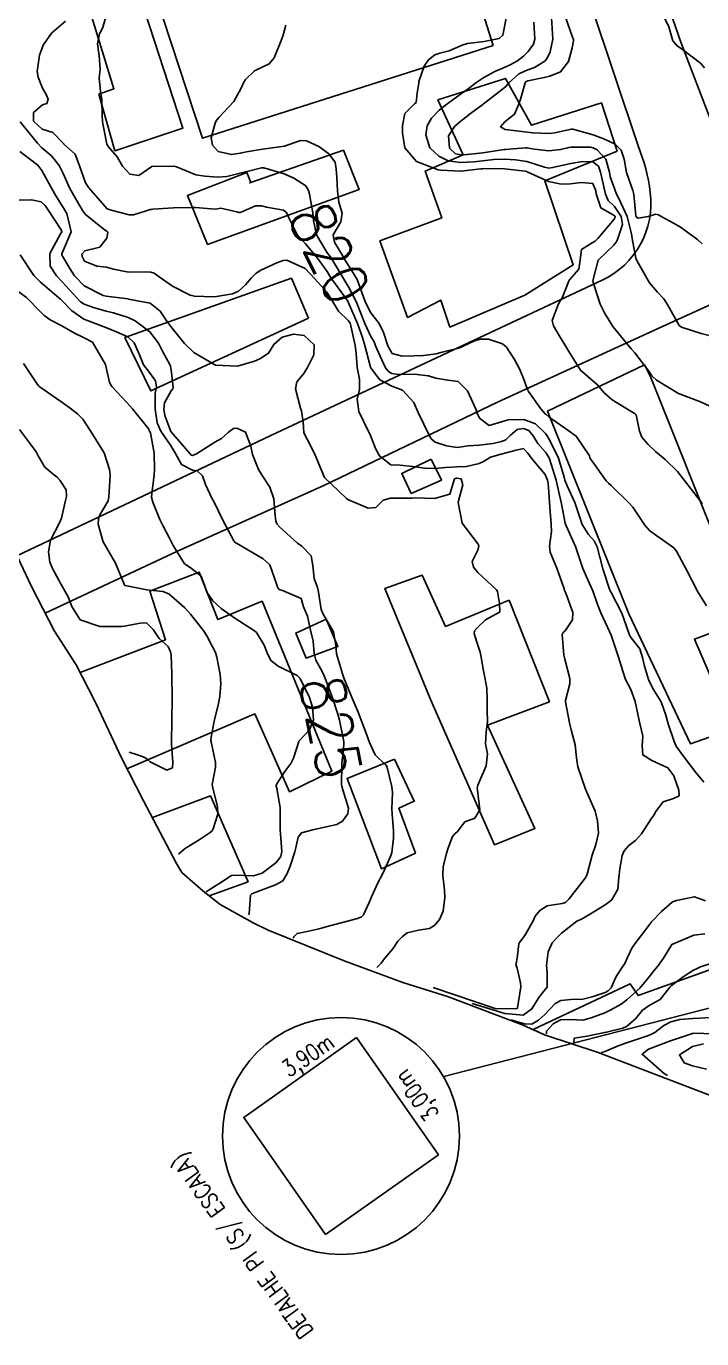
# Model space of a CAD drawing. Header units: metres. Extents: x 307586 to 320046, y 7427249 to 7434250.
# Drawn here: x 318835.5 to 318896.8, y 7428755.3 to 7428874.4 of the extents above; entities that cross this region are included whole.
import ezdxf
from ezdxf.enums import TextEntityAlignment as Align

# ---------------------------------------------------------------- set-up
doc = ezdxf.new("R2010")
doc.units = ezdxf.units.M
doc.header["$MEASUREMENT"] = 0
doc.linetypes.add('CONTINUO', pattern=[0])
for name, color, linetype in [('Area', 45, 'Continuous'), ('Cotas', 45, 'Continuous'), ('Curvas de Nivel 1m', 11, 'Continuous'), ('Curvas de Nivel 5m', 15, 'Continuous'), ('DETALHES', 45, 'Continuous'), ('Edificações', 30, 'Continuous'), ('TEXTO', 45, 'Continuous'), ('Vias Primárias', 230, 'Continuous')]:
    doc.layers.add(name, color=color, linetype=linetype)
doc.styles.add('ROMANS', font='romans', dxfattribs={"height": 0.2})
doc.styles.add('Style-STANDARD', font='STANDARD.shx')

msp = doc.modelspace()

# ---------------------------------------------------------------- linework, layer by layer
at = {"layer": 'Area'}
msp.add_polyline3d([(318897.31, 7428777.43, 820.29), (318887.35, 7428781.23, 821.72), (318882.5, 7428782.85, 824.05), (318880.55, 7428783.73, 824.89), (318873.78, 7428786.3, 824.51), (318869.62, 7428787.59, 825.62), (318864.31, 7428789.56, 825.83), (318857.41, 7428792.35, 824.37), (318856.05, 7428793, 824.44), (318853.07, 7428794.67, 828.32), (318851.5, 7428795.91, 829.56), (318849.6, 7428797.59, 829.77), (318849.09, 7428798.39, 829.84), (318846.12, 7428804.08, 828.03), (318844.07, 7428808.03, 831.22), (318841.8, 7428812.88, 831.23), (318841.69, 7428813.11, 831.2), (318840, 7428816.43, 828), (318838.04, 7428819.47, 827.75), (318835.97, 7428823.48, 827.85), (318833.88, 7428827.89, 828.34)], dxfattribs=at)
at = {"layer": 'Curvas de Nivel 1m', "flags": 128}
for points, elevation in [([(318879.04, 7428875.24), (318878.71, 7428873.55), (318878.37, 7428873.25), (318877.01, 7428872.97), (318875.5, 7428872.79), (318875.01, 7428872.66), (318873.85, 7428872.15), (318873, 7428871.93), (318872.54, 7428871.78), (318871.97, 7428871.33), (318871.57, 7428870.75), (318871.1, 7428869.34), (318871.08, 7428869.22), (318870.95, 7428868.29), (318870.83, 7428867.45), (318870.69, 7428867.34), (318869.83, 7428866.45), (318869.61, 7428865.35), (318869.59, 7428864.67), (318869.81, 7428863.35), (318870.88, 7428862.09), (318872.85, 7428861.34), (318872.87, 7428861.33), (318873.12, 7428861.32), (318874.87, 7428861.23), (318874.93, 7428861.23), (318875.4, 7428861.28), (318876.72, 7428861.42), (318876.87, 7428861.44), (318877.06, 7428861.45), (318878.87, 7428861.42), (318880.73, 7428861.22), (318880.87, 7428861.19), (318880.92, 7428861.17), (318882.86, 7428860.28), (318884, 7428860.04), (318884.86, 7428860.06), (318885.82, 7428860.2), (318886.86, 7428860.1), (318887.14, 7428859.44), (318887.18, 7428859.15), (318887.59, 7428857.89), (318888.82, 7428857.2), (318888.9, 7428857.12), (318888.91, 7428857.03), (318888.82, 7428856.85), (318887.37, 7428855.14), (318887.09, 7428854.86), (318886.8, 7428854.71), (318885.85, 7428854.1), (318885.72, 7428853.16), (318885.59, 7428852.34), (318884.75, 7428851.36), (318884.65, 7428851.17), (318884.13, 7428849.78), (318883.75, 7428849.18), (318883.19, 7428847.67), (318883.29, 7428847.19), (318883.83, 7428846.31), (318884.52, 7428845.17), (318884.68, 7428844.86), (318885.75, 7428843.16), (318886.65, 7428842.37), (318887.31, 7428841.81), (318887.88, 7428841.13), (318888.62, 7428840.47), (318890.25, 7428839.47), (318890.61, 7428839.27), (318890.71, 7428839.21), (318890.79, 7428839.1), (318891.11, 7428837.61), (318891.33, 7428837.09), (318891.9, 7428836.4), (318892.57, 7428835.77), (318893.44, 7428835.06), (318894.55, 7428833.97), (318895.27, 7428833.04), (318896.52, 7428831.41), (318896.69, 7428831.2), (318896.8, 7428831.03)], 818), ([(318883.11, 7428875.13), (318883.25, 7428873.2), (318883, 7428872.06), (318882.74, 7428871.46), (318882.52, 7428871.2), (318881.57, 7428870.63), (318880.98, 7428870.42), (318880.16, 7428870.05), (318879.26, 7428869.24), (318879.13, 7428869.07), (318878.96, 7428868.87), (318877.18, 7428867.5), (318876.94, 7428867.32), (318876.91, 7428867.3), (318876.88, 7428867.27), (318875.78, 7428866.44), (318874.93, 7428865.79), (318874.35, 7428865.3), (318873.79, 7428864.43), (318873.87, 7428863.31), (318874.4, 7428862.8), (318874.89, 7428862.71), (318875.44, 7428862.73), (318876.89, 7428862.87), (318878.82, 7428863.17), (318878.89, 7428863.18), (318878.95, 7428863.18), (318879.65, 7428863.23), (318880.76, 7428863.35), (318880.89, 7428863.35), (318881.56, 7428863.21), (318882.89, 7428863.06), (318883.95, 7428863.18), (318884.7, 7428863.37), (318884.9, 7428863.39), (318886.65, 7428863.4), (318886.9, 7428863.33), (318887.26, 7428863.14), (318888.06, 7428862.31), (318888.37, 7428861.13), (318888.45, 7428860.71), (318888.86, 7428859.56), (318889.03, 7428859.12), (318889.23, 7428858.73), (318889.99, 7428857.11), (318890.39, 7428855.52), (318890.43, 7428855.1), (318890.78, 7428853.32), (318890.86, 7428853.1), (318891.02, 7428852.85), (318892.02, 7428851.09), (318892.74, 7428850.24), (318893.3, 7428849.63), (318893.68, 7428849.07), (318894.71, 7428847.22), (318894.92, 7428847.05), (318896.7, 7428846.5), (318897.87, 7428846.18)], 816), ([(318893.41, 7428875.07), (318893.78, 7428874.32), (318894.14, 7428873.06), (318894.53, 7428872.58), (318895.01, 7428872.26), (318896.63, 7428871.03), (318896.99, 7428870.59)], 814), ([(318839.02, 7428874.84), (318837.75, 7428873.74), (318837, 7428872.65), (318836.75, 7428872), (318836.67, 7428871.75), (318836.45, 7428870.27), (318836.54, 7428869.75), (318836.95, 7428868.75), (318837.32, 7428868.12), (318837.47, 7428867.74), (318837.33, 7428867.35), (318836.94, 7428867.23), (318836.13, 7428866.55), (318836.14, 7428865.76), (318836.91, 7428865.03), (318837.88, 7428864.72), (318838.85, 7428863.72), (318838.87, 7428863.7), (318838.89, 7428863.68), (318839.92, 7428862.75), (318840.31, 7428861.71), (318840.85, 7428860.17), (318841.15, 7428859.7), (318842.82, 7428857.81), (318842.9, 7428857.76), (318843.18, 7428857.67), (318844.82, 7428857.27), (318845.19, 7428857.27), (318846.36, 7428857.63), (318846.72, 7428857.73), (318846.82, 7428857.75), (318846.96, 7428857.76), (318848.83, 7428857.9), (318850.48, 7428857.93), (318850.83, 7428857.91), (318852.61, 7428857.78), (318852.83, 7428857.8), (318853.13, 7428857.86), (318854.57, 7428857.53), (318854.77, 7428857.47), (318854.82, 7428857.46), (318854.88, 7428857.47), (318855.02, 7428857.53), (318856.28, 7428858.06), (318856.83, 7428858.08), (318857.28, 7428857.96), (318858.82, 7428857.67), (318859.08, 7428857.48), (318859.26, 7428857.04), (318860.06, 7428855.47), (318860.79, 7428854.61), (318861.79, 7428853.45), (318862.76, 7428852.1), (318863.02, 7428851.7), (318863.19, 7428851.43), (318864.43, 7428849.72), (318864.64, 7428849.41), (318864.67, 7428849.36), (318864.72, 7428849.27), (318865.51, 7428847.4), (318865.98, 7428846.11), (318866.18, 7428845.4), (318866.66, 7428843.54), (318866.71, 7428843.39), (318867.55, 7428842.29), (318868.64, 7428841.72), (318869.61, 7428841.35), (318870.62, 7428840.23), (318871.02, 7428839.33), (318871.54, 7428838.27), (318872, 7428837.32), (318872.21, 7428836.94), (318872.58, 7428836.63), (318873.59, 7428836.29), (318874.57, 7428836.15), (318875.57, 7428836.29), (318876.57, 7428836.35), (318877.84, 7428836.51), (318878.58, 7428836.68), (318878.98, 7428836.83), (318879.37, 7428837.23), (318880.02, 7428837.79), (318880.59, 7428837.86), (318881.06, 7428837.69), (318881.46, 7428837.21), (318881.88, 7428836.5), (318882.57, 7428835.71), (318882.91, 7428835.19), (318883.1, 7428834.64), (318883.53, 7428833.18), (318883.86, 7428831.83), (318883.99, 7428831.18), (318884.37, 7428829.28), (318884.4, 7428829.17), (318884.48, 7428828.97), (318885.31, 7428827.16), (318885.72, 7428825.89), (318885.95, 7428825.15), (318886.43, 7428824.14), (318886.86, 7428823.14), (318887.26, 7428822), (318887.61, 7428821.13), (318888.37, 7428819.46), (318888.52, 7428819.12), (318888.63, 7428818.85), (318889.19, 7428817.11), (318889.6, 7428815.84), (318889.84, 7428815.1), (318890.31, 7428814.19), (318890.7, 7428813.09), (318890.98, 7428811.79), (318891.15, 7428811.09), (318891.4, 7428809.94), (318891.36, 7428809.08), (318891.4, 7428808.25), (318892.23, 7428807.74), (318893.69, 7428807.06), (318894.22, 7428806.36), (318894.68, 7428805.05), (318894.7, 7428804.54), (318894.19, 7428804.3), (318893.25, 7428803.99), (318892.57, 7428803.07), (318892.43, 7428802.81), (318892.17, 7428802.44), (318891.29, 7428801.08), (318890.75, 7428800.48), (318890.14, 7428800.04), (318889.7, 7428799.53), (318889.54, 7428799.11), (318889.31, 7428797.91), (318889.24, 7428797.11), (318889.14, 7428796.06), (318888.59, 7428795.11), (318888.31, 7428794.88), (318888.08, 7428794.71), (318887.11, 7428794.09), (318886.06, 7428793.47), (318885.84, 7428793.35), (318885.43, 7428793.15), (318884.04, 7428792.08), (318883.59, 7428791.62), (318883.18, 7428791.18), (318882.82, 7428790.39), (318882.66, 7428789.18), (318882.72, 7428788.46), (318882.72, 7428787.18), (318882.39, 7428786.77), (318881.97, 7428786.24), (318881.35, 7428785.2), (318880.54, 7428784.62), (318878.88, 7428784.77), (318875.92, 7428785.68)], 821), ([(318859.03, 7428874.48), (318858.81, 7428873.69), (318858.74, 7428873.48), (318858.61, 7428873.09), (318857.97, 7428871.5), (318857.52, 7428870.96), (318856.98, 7428870.71), (318856.17, 7428870.32), (318855.35, 7428869.53), (318855.2, 7428869.28), (318854.95, 7428868.7), (318854.3, 7428867.54), (318852.93, 7428866.08), (318852.7, 7428865.79), (318852.62, 7428865.56), (318852.24, 7428864.23), (318852.38, 7428863.57), (318852.89, 7428863.01), (318854.08, 7428862.73), (318854.89, 7428862.85), (318855.44, 7428862.97), (318856.89, 7428863.21), (318858.89, 7428863.48), (318860.36, 7428864.01), (318860.9, 7428863.96), (318862.02, 7428863.45), (318862.89, 7428862.83), (318863.49, 7428862.04), (318863.6, 7428861.43), (318863.64, 7428860.65), (318863.7, 7428859.43), (318863.82, 7428858.41), (318864.12, 7428857.42), (318864.01, 7428856.61), (318863.3, 7428855.43), (318863.44, 7428854.78), (318864.24, 7428853.42), (318864.44, 7428853.09), (318864.76, 7428852.58), (318865.5, 7428851.4), (318865.93, 7428850.2), (318866.22, 7428849.4), (318866.71, 7428848.4), (318867.15, 7428847.82), (318867.48, 7428847.38), (318867.89, 7428846.57), (318868.26, 7428845.37), (318868.67, 7428844.67), (318869.58, 7428844.44), (318870.67, 7428844.47), (318871.52, 7428844.48), (318872.67, 7428844.65), (318873.2, 7428844.78), (318874.68, 7428845.17), (318874.78, 7428845.19), (318875, 7428845.29), (318876.13, 7428845.83), (318876.69, 7428845.97), (318877.41, 7428845.98), (318878.69, 7428845.56), (318879.03, 7428845.24), (318879.75, 7428844.14), (318880.25, 7428843.22), (318880.64, 7428842.26), (318880.9, 7428841.48), (318881.03, 7428841.21), (318882.16, 7428839.65), (318882.54, 7428839.19), (318882.58, 7428839.17), (318882.6, 7428839.16), (318882.91, 7428838.88), (318884.59, 7428837.71), (318885.36, 7428837.16), (318886.57, 7428835.38), (318886.61, 7428835.19), (318886.62, 7428835.15), (318886.8, 7428834.9), (318888.09, 7428833.13), (318888.3, 7428832.9), (318888.53, 7428832.68), (318890.18, 7428831.1), (318890.51, 7428830.72), (318891.6, 7428829.08), (318892.01, 7428828.6), (318892.47, 7428828.28), (318894.21, 7428827.05), (318894.46, 7428826.74), (318895.37, 7428825.04), (318896.41, 7428823.03), (318897.17, 7428821.78)], 819), ([(318881.52, 7428874.73), (318881.62, 7428873.21), (318881.48, 7428872.74), (318881, 7428872.09), (318880.58, 7428871.64), (318880.04, 7428871.23), (318879.37, 7428870.86), (318878.98, 7428870.68), (318877.98, 7428870.25), (318876.97, 7428869.71), (318876.7, 7428869.54), (318876.36, 7428869.28), (318875.56, 7428868.68), (318874.95, 7428868.26), (318873.62, 7428867.31), (318872.94, 7428866.75), (318872.24, 7428866.02), (318871.84, 7428865.33), (318871.71, 7428864.53), (318872.07, 7428863.33), (318872.89, 7428862.58), (318873.74, 7428862.16), (318874.88, 7428862.01), (318876.09, 7428862.07), (318876.88, 7428862.15), (318877.9, 7428862.27), (318878.88, 7428862.3), (318879.87, 7428862.24), (318880.88, 7428862.1), (318882.5, 7428861.58), (318882.88, 7428861.5), (318883.22, 7428861.54), (318884.88, 7428861.9), (318885.94, 7428862.1), (318886.88, 7428862.05), (318887.4, 7428861.67), (318887.58, 7428861.14), (318887.8, 7428860.08), (318888.03, 7428859.13), (318888.27, 7428858.55), (318888.84, 7428858), (318889.44, 7428857.11), (318889.56, 7428856.37), (318889.15, 7428855.12), (318889.04, 7428854.87), (318888.79, 7428854.51), (318888.07, 7428853.85), (318887.36, 7428853.14), (318886.87, 7428851.26), (318886.89, 7428851.15), (318886.96, 7428850.94), (318887.55, 7428849.14), (318887.94, 7428848.36), (318888.7, 7428847.12), (318890.36, 7428845.1), (318890.68, 7428844.72), (318891.94, 7428843.08), (318892.23, 7428842.66), (318892.64, 7428842.26), (318894.63, 7428841.05), (318896.63, 7428840.28), (318897.48, 7428839.88)], 817), ([(318834.91, 7428865.69), (318836.48, 7428863.75), (318836.89, 7428863.35), (318837.76, 7428862.61), (318838.47, 7428861.73), (318838.86, 7428860.96), (318839.41, 7428859.71), (318839.91, 7428858.79), (318840.54, 7428857.7), (318840.82, 7428857.33), (318842.55, 7428855.93), (318842.79, 7428855.76), (318842.86, 7428855.68), (318842.79, 7428855.15), (318842.14, 7428854.33), (318840.78, 7428853.99), (318840.52, 7428853.7), (318840.54, 7428853.47), (318840.77, 7428853.05), (318841.87, 7428852.59), (318842.76, 7428852.52), (318843.4, 7428852.31), (318844.76, 7428852.06), (318846.31, 7428852.08), (318846.76, 7428852.06), (318847.08, 7428851.95), (318847.53, 7428851.62), (318848.74, 7428850.78), (318850.34, 7428849.97), (318850.73, 7428849.87), (318852.47, 7428849.82), (318852.73, 7428849.84), (318854.17, 7428850.1), (318854.73, 7428850.33), (318855.36, 7428850.91), (318855.88, 7428851.52), (318856.32, 7428851.95), (318856.76, 7428852.24), (318858.19, 7428852.91), (318858.77, 7428853.12), (318859.11, 7428853.14), (318860.76, 7428852.4), (318861.66, 7428851.45), (318862.73, 7428850.23), (318863.25, 7428849.43), (318863.79, 7428848.5), (318864.71, 7428847.65), (318864.86, 7428847.41), (318864.93, 7428847.17), (318865.31, 7428845.4), (318865.39, 7428844.69), (318865.49, 7428843.4), (318865.7, 7428842.34), (318865.7, 7428841.4), (318865.49, 7428840.53), (318865.64, 7428839.4), (318866.58, 7428837.47), (318866.62, 7428837.42), (318866.63, 7428837.39), (318867.18, 7428835.99), (318867.52, 7428835.38), (318868.55, 7428834.56), (318869.36, 7428834.54), (318870.55, 7428834.43), (318871.61, 7428834.26), (318872.55, 7428834.24), (318873.5, 7428834.34), (318874.55, 7428834.38), (318875.42, 7428834.42), (318876.55, 7428834.7), (318876.95, 7428834.87), (318877.59, 7428835.25), (318878.57, 7428835.55), (318879.91, 7428835.89), (318880.57, 7428836.05), (318880.98, 7428835.62), (318881.29, 7428835.21), (318882.54, 7428833.7), (318882.76, 7428833.19), (318882.82, 7428832.9), (318882.95, 7428831.19), (318882.97, 7428830.72), (318883.09, 7428829.18), (318883.13, 7428828.53), (318882.94, 7428827.19), (318883.01, 7428826.64), (318883.6, 7428825.18), (318884.26, 7428823.33), (318884.31, 7428823.17), (318884.41, 7428822.92), (318885.07, 7428821.16), (318885.03, 7428820.51), (318884.37, 7428819.51), (318884.19, 7428819.34), (318884.08, 7428819.17), (318884.23, 7428817.29), (318884.26, 7428817.17), (318884.34, 7428816.93), (318884.78, 7428815.17), (318884.79, 7428814.69), (318884.4, 7428813.17), (318884.4, 7428813.06), (318884.74, 7428811.17), (318884.9, 7428810.52), (318885.28, 7428809.16), (318885.4, 7428807.99), (318885.52, 7428807.16), (318886.2, 7428805.15), (318887.08, 7428803.14), (318887.3, 7428802.27), (318887.39, 7428801.13), (318887.14, 7428800.13), (318886.81, 7428799.14), (318886.37, 7428797.41), (318886.25, 7428797.15), (318886.1, 7428796.94), (318884.68, 7428795.16), (318884.38, 7428794.86), (318884.08, 7428794.77), (318882.72, 7428794.54), (318882.07, 7428794.13), (318881.64, 7428793.61), (318881.47, 7428793.2), (318880.7, 7428791.87), (318880.21, 7428791.22), (318880.15, 7428791.1), (318880.01, 7428789.79), (318879.91, 7428789.32), (318879.89, 7428789.22), (318880, 7428788.89), (318880.32, 7428787.55), (318880.33, 7428787.21), (318880.03, 7428785.28), (318880, 7428785.22), (318879.97, 7428785.21), (318878.01, 7428785.22), (318872.4, 7428787.14)], 822), ([(318834.89, 7428863.01), (318836.51, 7428861.75), (318836.87, 7428861.28), (318837.72, 7428859.74), (318838.14, 7428859.04), (318838.83, 7428857.93), (318838.9, 7428857.8), (318838.95, 7428857.72), (318839.15, 7428857.39), (318839.56, 7428855.71), (318838.77, 7428853.88), (318838.69, 7428853.72), (318838.69, 7428853.64), (318838.77, 7428853.51), (318839.44, 7428852.4), (318839.85, 7428851.71), (318840.74, 7428850.8), (318842.46, 7428849.94), (318842.73, 7428849.88), (318844.45, 7428849.65), (318844.7, 7428849.62), (318844.72, 7428849.62), (318844.76, 7428849.61), (318846.72, 7428849.25), (318847.61, 7428848.52), (318848.24, 7428847.61), (318848.69, 7428846.99), (318849.83, 7428845.59), (318850.67, 7428844.75), (318852.57, 7428843.64), (318852.65, 7428843.62), (318854.65, 7428843.53), (318856.19, 7428843.98), (318856.66, 7428844.19), (318857.46, 7428844.7), (318857.94, 7428845.49), (318858.69, 7428846.16), (318859.72, 7428846.44), (318860.69, 7428846.31), (318861.6, 7428845.45), (318861.56, 7428844.56), (318861.01, 7428843.46), (318860.65, 7428842.87), (318860.01, 7428842.09), (318859.89, 7428841.47), (318860.35, 7428839.72), (318860.43, 7428839.46), (318860.59, 7428838.44), (318860.64, 7428837.51), (318860.66, 7428837.46), (318861.32, 7428836.2), (318861.69, 7428835.44), (318862.53, 7428833.43), (318864.51, 7428831.5), (318864.63, 7428831.41), (318866.5, 7428830.65), (318867.18, 7428830.7), (318867.84, 7428831.37), (318868.51, 7428831.54), (318870.33, 7428831.53), (318870.51, 7428831.54), (318870.75, 7428831.57), (318872.51, 7428831.51), (318873.9, 7428831.91), (318874.33, 7428833.29), (318874.46, 7428833.36), (318874.53, 7428833.37), (318874.92, 7428833.29), (318875.07, 7428832.74), (318874.67, 7428831.29), (318874.65, 7428831.15), (318875.01, 7428829.28), (318876.46, 7428827.36), (318876.51, 7428827.31), (318876.52, 7428827.27), (318876.46, 7428826.89), (318875.93, 7428825.79), (318876.05, 7428825.27), (318876.44, 7428824.79), (318878.12, 7428823.24), (318878.23, 7428823.06), (318878.4, 7428821.99), (318878.43, 7428821.24), (318878.42, 7428821.21), (318878.39, 7428821.19), (318877.13, 7428820.51), (318876.37, 7428819.79), (318876.14, 7428819.5), (318876.12, 7428819.27), (318876.35, 7428818.48), (318876.64, 7428817.56), (318876.72, 7428817.26), (318876.95, 7428815.88), (318877.08, 7428815.26), (318877.27, 7428814.29), (318877.29, 7428813.25), (318877.29, 7428812.26), (318877.33, 7428811.25), (318877.18, 7428810.33), (318877.12, 7428809.26), (318877.32, 7428808.34), (318877.18, 7428807.26), (318876.44, 7428805.51), (318876.37, 7428805.27), (318876.42, 7428805.05), (318876.62, 7428803.26), (318876.17, 7428802.51), (318875.26, 7428802.18), (318874.6, 7428801.29), (318874.36, 7428801.08), (318874.15, 7428800.84), (318873.71, 7428799.72), (318873.59, 7428799.3), (318873.29, 7428798.12), (318873.26, 7428797.3), (318873.4, 7428795.98), (318873.43, 7428795.3), (318873.28, 7428794.08), (318872.97, 7428793.3), (318872.55, 7428792.81), (318872.04, 7428792.5), (318871.05, 7428792.34), (318870.04, 7428792.09), (318869.6, 7428791.78), (318869.19, 7428791.35), (318868.72, 7428790.65), (318868.01, 7428789.79), (318867.82, 7428789.55), (318867.68, 7428789.36), (318867.28, 7428788.94)], 823), ([(318834.83, 7428858.58), (318835.96, 7428858.63), (318836.83, 7428858.43), (318837.18, 7428858.1), (318837.42, 7428857.74), (318838.64, 7428855.88), (318838.7, 7428855.72), (318838.59, 7428855.52), (318837.6, 7428853.74), (318837.63, 7428852.61), (318838.23, 7428851.73), (318838.74, 7428851.18), (318840.05, 7428849.71), (318840.38, 7428849.36), (318840.72, 7428849.15), (318841.57, 7428848.84), (318842.71, 7428848.51), (318843.39, 7428848.35), (318844.71, 7428847.94), (318845.35, 7428847.64), (318846.69, 7428846.65), (318847.46, 7428845.62), (318847.87, 7428844.82), (318848.54, 7428843.6), (318848.57, 7428843.51), (318848.65, 7428842.95), (318848.8, 7428841.6), (318848.77, 7428841.46), (318848.63, 7428841.29), (318848.01, 7428840.21), (318847.94, 7428839.61), (318848.05, 7428839.06), (318848.58, 7428837.6), (318850.33, 7428835.58), (318850.43, 7428835.46), (318850.55, 7428835.42), (318850.91, 7428835.57), (318852.57, 7428836.63), (318853.17, 7428836.95), (318853.82, 7428837.54), (318854.26, 7428837.86), (318854.59, 7428837.89), (318855.37, 7428837.52), (318855.84, 7428836.25), (318856.01, 7428835.52), (318856.54, 7428834.15), (318856.93, 7428833.5), (318857.58, 7428832.55), (318857.92, 7428831.49), (318858.05, 7428829.93), (318858.1, 7428829.49), (318858.21, 7428829.22), (318858.48, 7428828.91), (318860.08, 7428827.46), (318860.46, 7428827.18), (318861.32, 7428826.31), (318861.47, 7428825.44), (318861.6, 7428824.26), (318861.88, 7428823.44), (318861.98, 7428823.01), (318862.22, 7428821.43), (318862.39, 7428821.07), (318863.34, 7428819.42), (318863.57, 7428818.2), (318863.62, 7428817.42), (318864.15, 7428815.59), (318864.21, 7428815.41), (318864.32, 7428815.14), (318865.05, 7428813.4), (318865.57, 7428812.11), (318865.85, 7428811.39), (318866.26, 7428810.38), (318866.61, 7428809.38), (318867.11, 7428808.25), (318868.06, 7428807.36), (318868.15, 7428807.29), (318868.22, 7428807.1), (318868.65, 7428805.36), (318868.71, 7428804.84), (318868.65, 7428803.36), (318868.66, 7428802.86), (318868.79, 7428801.35), (318868.8, 7428800.7), (318868.63, 7428799.35), (318868.5, 7428798.97), (318868.11, 7428798.14), (318867.75, 7428797.37), (318867.41, 7428796.69), (318866.8, 7428795.38), (318866.59, 7428794.86), (318866.06, 7428793.73), (318865.89, 7428793.55), (318865.51, 7428793.4), (318864.05, 7428793.02), (318862.78, 7428792.69), (318862.04, 7428792.47), (318860.79, 7428792.2), (318860.04, 7428792.05), (318859.76, 7428791.74), (318859.7, 7428791.63)], 824), ([(318834.73, 7428850.3), (318835.48, 7428849.76), (318836.71, 7428848.52), (318837.09, 7428848.13), (318837.64, 7428847.74), (318838.69, 7428847.19), (318839.86, 7428846.53), (318840.68, 7428846.13), (318841.48, 7428845.69), (318842.65, 7428843.68), (318843.01, 7428842.05), (318843.23, 7428841.67), (318844.61, 7428840.24), (318845.12, 7428839.64), (318846.58, 7428837.82), (318846.63, 7428837.67), (318846.65, 7428837.63), (318846.74, 7428837.47), (318847.08, 7428835.62), (318847.1, 7428834.18), (318847.08, 7428833.62), (318846.85, 7428831.96), (318846.84, 7428831.63), (318846.96, 7428831.17), (318847.58, 7428829.61), (318847.88, 7428829.01), (318848.47, 7428827.91), (318848.63, 7428827.6), (318848.8, 7428827.25), (318849.82, 7428825.59), (318850.43, 7428825.19), (318851.34, 7428824.48), (318851.67, 7428823.56), (318851.85, 7428823), (318852.4, 7428822.23), (318853.16, 7428821.54), (318854.38, 7428820.66), (318856.18, 7428819.51), (318856.36, 7428819.34), (318857.06, 7428818.21), (318857.34, 7428817.5), (318857.67, 7428816.82), (318858.33, 7428816.3), (318860.04, 7428815.46), (318860.32, 7428815.18), (318861.18, 7428813.45), (318861.43, 7428812.59), (318861.54, 7428811.44), (318861.18, 7428810.52), (318860.24, 7428809.52), (318860.21, 7428809.49), (318860.2, 7428809.46), (318859.73, 7428807.96), (318859.47, 7428807.47), (318858.94, 7428806.74), (318858.2, 7428805.61), (318858.15, 7428805.48), (318858.15, 7428805.42), (318858.2, 7428805.2), (318858.5, 7428803.48), (318858.51, 7428803.13), (318858.52, 7428801.48), (318858.54, 7428801.08), (318858.66, 7428799.47), (318858.56, 7428799.03), (318858.11, 7428798.46), (318856.87, 7428797.5), (318856.1, 7428797.26), (318854.31, 7428797.32), (318854.1, 7428797.3), (318853.03, 7428796.6), (318852.08, 7428796.01), (318851.8, 7428795.83)], 826), ([(318835.22, 7428843.76), (318836.43, 7428841.96), (318836.57, 7428841.75), (318836.63, 7428841.68), (318836.83, 7428841.55), (318838.61, 7428840.32), (318839.45, 7428839.71), (318840.11, 7428839.21), (318840.59, 7428838.7), (318841.26, 7428837.69), (318842.55, 7428835.67), (318843.02, 7428834.15), (318843.09, 7428833.66), (318843.06, 7428833.13), (318842.97, 7428831.67), (318842.89, 7428831.29), (318842.5, 7428830.64), (318842.14, 7428830.02), (318842.02, 7428829.68), (318841.99, 7428829.19), (318842.42, 7428827.67), (318842.46, 7428827.59), (318843.57, 7428825.66), (318844.34, 7428823.73), (318844.38, 7428823.65), (318844.41, 7428823.63), (318844.44, 7428823.62), (318846.41, 7428823.24), (318847.86, 7428823.06), (318848.41, 7428822.86), (318849.85, 7428821.59), (318850.38, 7428821.02), (318851.52, 7428819.56), (318851.84, 7428819.04), (318852.35, 7428818.11), (318852.65, 7428817.55), (318852.77, 7428817.11), (318853.06, 7428815.54), (318853.12, 7428814.72), (318853.02, 7428813.54), (318852.91, 7428812.92), (318852.57, 7428811.55), (318852.52, 7428811.3), (318852.25, 7428809.85), (318852.21, 7428809.58), (318852.22, 7428809.55), (318852.22, 7428809.53), (318852.24, 7428809.42), (318852.64, 7428807.55), (318852.64, 7428807.12), (318852.35, 7428805.55), (318852.36, 7428805.38), (318852.82, 7428803.54), (318852.84, 7428802.87), (318852.44, 7428801.55), (318852.33, 7428801.37), (318852.15, 7428801.2), (318851.17, 7428800.53), (318850.13, 7428799.91), (318849.93, 7428799.78), (318849.29, 7428799.25)], 827), ([(318834.85, 7428837.77), (318835.87, 7428836.45), (318836.36, 7428835.75), (318836.55, 7428835.4), (318837.17, 7428834.37), (318837.92, 7428833.73), (318838.27, 7428833.46), (318838.53, 7428833.19), (318839.09, 7428832.29), (318839.11, 7428831.71), (318839.01, 7428831.21), (318838.67, 7428829.72), (318838.48, 7428829.31), (318837.67, 7428827.73), (318837.5, 7428826.68), (318837.6, 7428825.73), (318837.85, 7428825.15), (318838.42, 7428824.09), (318838.54, 7428823.85), (318838.64, 7428823.72), (318839.27, 7428822.58), (318839.61, 7428821.71), (318840.37, 7428820.5), (318842.14, 7428819.9), (318842.37, 7428819.89), (318844.11, 7428819.91), (318844.37, 7428819.93), (318845.8, 7428820.2), (318846.37, 7428820.23), (318846.98, 7428819.62), (318847.54, 7428818.8), (318848.35, 7428818.08), (318848.57, 7428817.6), (318848.61, 7428817.32), (318848.67, 7428815.6), (318848.67, 7428815.24), (318848.71, 7428813.6), (318848.72, 7428813.17), (318848.68, 7428811.6), (318848.67, 7428811.19), (318848.64, 7428809.6), (318848.65, 7428809.18), (318848.78, 7428807.59), (318848.73, 7428807.08), (318848.21, 7428806.85), (318846.7, 7428807.62), (318846.45, 7428807.85), (318846.23, 7428808), (318845.64, 7428808.23), (318844.8, 7428808.5)], 828), ([(318897.03, 7428792.02), (318896.04, 7428791.9), (318894.03, 7428791.05), (318893.27, 7428789.8), (318892.74, 7428789.06), (318892.41, 7428788.65), (318891.99, 7428788.1), (318891.14, 7428787.08), (318889.97, 7428786.03), (318889.44, 7428785.64), (318888.51, 7428785.11), (318888.15, 7428784.93), (318887.96, 7428784.85), (318886.71, 7428784.38), (318885.95, 7428784.18), (318884.87, 7428784.24), (318883.95, 7428784.21), (318883.28, 7428783.84), (318882.66, 7428783.18), (318882.66, 7428782.94)], 819), ([(318897.66, 7428789.35), (318896.65, 7428789.01), (318896.21, 7428788.81), (318896, 7428788.7), (318895.07, 7428788.11), (318893.99, 7428787.3), (318893.86, 7428787.18), (318893.78, 7428787.05), (318892.97, 7428786.06), (318891.97, 7428785.52), (318891.37, 7428785.08), (318890.73, 7428784.31), (318889.94, 7428783.61), (318889.59, 7428783.45), (318888.24, 7428783.12), (318887.98, 7428783.07), (318887.93, 7428783.05), (318886.35, 7428782.71), (318885.17, 7428782.53), (318885.16, 7428782.07)], 818), ([(318897.95, 7428784.44), (318896.62, 7428784.35), (318895.95, 7428784.33), (318894.76, 7428784.23), (318893.95, 7428784.01), (318893.3, 7428783.7), (318892.49, 7428783.06), (318892.13, 7428782.87), (318891.93, 7428782.79), (318891.47, 7428782.62), (318889.92, 7428782.11), (318889.17, 7428781.86), (318887.91, 7428781.3), (318887.77, 7428781.27), (318887.66, 7428781.25), (318887.66, 7428781.21)], 817), ([(318897.93, 7428782.95), (318895.95, 7428783), (318895.93, 7428782.99), (318895.9, 7428782.98), (318893.93, 7428782.29), (318893.03, 7428781.96), (318891.92, 7428781.53), (318891.34, 7428781.08), (318893.38, 7428779.31), (318893.63, 7428779.14)], 816)]:
    msp.add_lwpolyline(points, dxfattribs=dict(at, elevation=elevation))
at = {"layer": 'Curvas de Nivel 5m', "flags": 128}
for points, elevation in [([(318842.81, 7428875.68), (318842.43, 7428874.27), (318842.13, 7428873.69), (318841.93, 7428872.77), (318842.1, 7428871.69), (318842.19, 7428870.47), (318842.1, 7428869.69), (318842.2, 7428868.44), (318842.33, 7428867.69), (318842.36, 7428866.25), (318842.4, 7428865.69), (318842.76, 7428863.82), (318842.79, 7428863.68), (318842.89, 7428863.47), (318843.73, 7428862.52), (318844.19, 7428861.66), (318844.86, 7428860.94), (318845.69, 7428860.82), (318846.87, 7428861.63), (318848.87, 7428861.68), (318849.1, 7428861.6), (318850.86, 7428860.9), (318851.66, 7428860.77), (318852.86, 7428860.68), (318853.67, 7428860.74), (318854.87, 7428861.03), (318855.26, 7428861.13), (318856.81, 7428861.51), (318856.86, 7428861.53), (318856.87, 7428861.53), (318856.89, 7428861.53), (318857.01, 7428861.51), (318858.87, 7428860.97), (318859.74, 7428860.59), (318860.85, 7428859.88), (318861.09, 7428859.46), (318861.17, 7428859.13), (318861.48, 7428857.45), (318861.52, 7428856.75), (318861.79, 7428855.45), (318862.78, 7428853.82), (318863.06, 7428853.44), (318863.71, 7428852.38), (318864.28, 7428851.42), (318864.74, 7428850.66), (318865.41, 7428849.4), (318865.86, 7428848.25), (318866.18, 7428847.4), (318866.69, 7428846.29), (318867.02, 7428845.72), (318867.17, 7428845.38), (318867.56, 7428844.49), (318868.07, 7428843.37), (318868.32, 7428843.03), (318868.65, 7428842.86), (318869.22, 7428842.78), (318870.65, 7428842.81), (318871.97, 7428842.65), (318872.64, 7428842.44), (318873.71, 7428842.24), (318874.64, 7428842.12), (318875.51, 7428841.28), (318876.26, 7428839.62), (318876.39, 7428839.27), (318876.6, 7428838.81), (318877.48, 7428838.14), (318878.6, 7428838.46), (318879.18, 7428838.65), (318880.6, 7428838.67), (318881.68, 7428838.29), (318882.59, 7428837.4), (318882.72, 7428837.19), (318882.93, 7428836.83), (318883.75, 7428835.18), (318884.27, 7428833.44), (318884.34, 7428833.17), (318884.53, 7428832.65), (318885.25, 7428831.16), (318885.6, 7428830.05), (318885.91, 7428829.16), (318886.47, 7428828.24), (318886.98, 7428827.66), (318887.26, 7428827.14), (318887.51, 7428826.2), (318887.77, 7428825.13), (318888.41, 7428823.19), (318888.45, 7428823.12), (318888.5, 7428823.03), (318889.51, 7428821.11), (318890.1, 7428819.37), (318890.2, 7428819.1), (318890.36, 7428818.86), (318891.14, 7428817.88), (318891.39, 7428817.08), (318891.55, 7428816.29), (318891.91, 7428815.08), (318892.31, 7428814.26), (318893.06, 7428813.06), (318893.49, 7428811.85), (318893.71, 7428811.06), (318894.25, 7428809.45), (318894.43, 7428809.05), (318894.87, 7428808.41), (318895.91, 7428807.03), (318896.22, 7428806.65), (318896.95, 7428805.76)], 820), ([(318884.39, 7428875.18), (318885.02, 7428873.38), (318885.11, 7428873.17), (318885.13, 7428873.05), (318885.01, 7428872.4), (318884.67, 7428871.17), (318883.94, 7428870.22), (318882.97, 7428869.84), (318882.46, 7428869.71), (318880.97, 7428869.41), (318880.83, 7428869.35), (318880.74, 7428869.22), (318880.34, 7428867.84), (318880.14, 7428867.23), (318879.77, 7428866.39), (318878.93, 7428865.73), (318878.49, 7428865.25), (318878.92, 7428865.01), (318879.19, 7428864.96), (318880.92, 7428864.76), (318881.43, 7428864.7), (318882.91, 7428864.64), (318883.41, 7428864.7), (318884.92, 7428865.03), (318885.06, 7428865.03), (318886.91, 7428864.5), (318887.94, 7428864.11), (318888.9, 7428863.67), (318889.44, 7428863.11), (318889.7, 7428862.3), (318889.93, 7428861.11), (318890.49, 7428859.47), (318890.58, 7428859.1), (318890.77, 7428857.15), (318890.79, 7428857.1), (318890.82, 7428857.03), (318890.98, 7428856.94), (318891.88, 7428857.09), (318892.58, 7428857.33), (318892.83, 7428857.26), (318893.14, 7428857.08), (318894.24, 7428856.48), (318894.81, 7428856.13), (318896.38, 7428855.03), (318896.8, 7428854.62)], 815), ([(318834.91, 7428853.63), (318836.15, 7428851.76), (318836.74, 7428851.18), (318838.44, 7428849.72), (318838.59, 7428849.59), (318838.72, 7428849.44), (318839.57, 7428848.57), (318840.7, 7428847.8), (318840.94, 7428847.7), (318842.69, 7428847.04), (318843.73, 7428846.62), (318844.68, 7428846.17), (318845.26, 7428845.64), (318845.75, 7428844.56), (318846.12, 7428843.64), (318846.65, 7428842.95), (318847.21, 7428842.2), (318847.28, 7428841.62), (318847.18, 7428841.06), (318847.17, 7428839.62), (318847.36, 7428838.39), (318847.69, 7428837.61), (318848.56, 7428836.34), (318849.02, 7428835.6), (318849.56, 7428834.61), (318850.54, 7428834.1), (318850.98, 7428834.02), (318851.45, 7428833.57), (318851.74, 7428832.77), (318852.32, 7428831.55), (318852.51, 7428831.18), (318853.31, 7428829.54), (318854.31, 7428827.68), (318854.42, 7428827.53), (318854.46, 7428827.5), (318854.53, 7428827.46), (318856.45, 7428826.33), (318856.97, 7428826.03), (318857.57, 7428825.49), (318858.21, 7428823.69), (318858.27, 7428823.48), (318858.31, 7428823.38), (318858.41, 7428823.27), (318858.72, 7428823.17), (318860.4, 7428822.45), (318860.63, 7428821.69), (318860.71, 7428821.46), (318860.99, 7428820.85), (318861.3, 7428819.45), (318861.49, 7428818.58), (318861.58, 7428817.44), (318861.75, 7428816.85), (318862.33, 7428815.81), (318862.5, 7428815.43), (318862.61, 7428815.13), (318863.24, 7428813.42), (318863.74, 7428811.95), (318863.89, 7428811.41), (318864.25, 7428809.62), (318864.29, 7428809.41), (318864.29, 7428809.36), (318864.24, 7428808.68), (318864.11, 7428807.53), (318864.1, 7428807.41), (318864.08, 7428805.53), (318864.1, 7428805.41), (318864.2, 7428805.09), (318864.71, 7428803.4), (318864.66, 7428802.91), (318864.16, 7428802.22), (318863.64, 7428801.94), (318862.15, 7428801.61), (318861.47, 7428801.44), (318860.43, 7428801.17), (318860.14, 7428800.78), (318859.89, 7428799.7), (318859.84, 7428799.46), (318859.42, 7428798.16), (318859.14, 7428797.47), (318858.76, 7428796.81), (318858.09, 7428796.45), (318856.38, 7428795.81), (318856.08, 7428795.71), (318855.93, 7428795.65), (318855.83, 7428795.51), (318855.7, 7428793.87), (318855.62, 7428793.73)], 825), ([(318897.09, 7428795.01), (318896.09, 7428795.37), (318894.46, 7428795.04), (318894.19, 7428794.94), (318894.08, 7428794.88), (318893.09, 7428794.04), (318892.17, 7428793.07), (318892.12, 7428793), (318892.05, 7428792.9), (318890.67, 7428791.09), (318890.42, 7428790.7), (318890.01, 7428789.85), (318889.78, 7428789.33), (318889.62, 7428789.1), (318888.98, 7428788.13), (318888.52, 7428787.11), (318888.27, 7428786.83), (318887.98, 7428786.68), (318886.82, 7428786.28), (318885.97, 7428786.09), (318884.87, 7428786.05), (318883.97, 7428785.96), (318883.45, 7428785.7), (318882.98, 7428785.18), (318882.49, 7428784.65), (318881.95, 7428784.19), (318881.34, 7428783.8), (318880.67, 7428783.84), (318879.43, 7428784.22)], 820), ([(318896.9, 7428782.03), (318895.92, 7428781.78), (318894.73, 7428781.04), (318895.17, 7428780.3), (318895.9, 7428780.04), (318897.18, 7428779.72)], 815)]:
    msp.add_lwpolyline(points, dxfattribs=dict(at, elevation=elevation))
at = {"layer": 'DETALHES'}
msp.add_lwpolyline([(318865.44, 7428782.59), (318872.86, 7428771.97), (318862.63, 7428764.74), (318855.2, 7428775.35)], close=True, dxfattribs=at)
msp.add_circle((318864.03, 7428773.66), 10.75, dxfattribs=at)
at = {"layer": 'Edificações'}
for points in [[(318877.84, 7428872.61), (318851.45, 7428864.21), (318840.82, 7428896.64), (318854.02, 7428900.96), (318851.45, 7428908.77), (318839.42, 7428905.04), (318827.96, 7428939.19), (318819.19, 7428966.94), (318838.46, 7428972.77), (318857.28, 7428910.72), (318856.65, 7428910.48), (318859.37, 7428902.61), (318867.54, 7428905.26), (318877.84, 7428872.61)], [(318845.79, 7428877.12), (318849.68, 7428865.12), (318843.52, 7428863.07), (318842.07, 7428868.22), (318843.43, 7428868.7), (318841.29, 7428875.6), (318845.79, 7428877.12)], [(318889.07, 7428863.03), (318887.65, 7428867.41), (318881.31, 7428865.39), (318878.96, 7428869.63), (318872.82, 7428867.68), (318875.11, 7428862.7), (318871.67, 7428861.22), (318873.16, 7428856.97), (318867.56, 7428854.89), (318870.06, 7428847.95), (318873.09, 7428849.5), (318873.9, 7428847.07), (318880.71, 7428849.97), (318885.09, 7428852.73), (318882.53, 7428860.34), (318889.07, 7428863.03)], [(318851.91, 7428854.56), (318865.66, 7428859.54), (318864.25, 7428863.11), (318855.75, 7428860.15), (318855.84, 7428860.18), (318855.48, 7428861.09), (318850.09, 7428859), (318851.91, 7428854.56)], [(318861.07, 7428847.87), (318859.52, 7428851.5), (318844.42, 7428846.12), (318846.78, 7428841.27), (318861.07, 7428847.87)], [(318903.63, 7428839.39), (318912.16, 7428819.25), (318907.89, 7428817.71), (318915.73, 7428799.98), (318910.94, 7428797.78), (318901.2, 7428820.66), (318896.1, 7428818.76), (318899.6, 7428810.62), (318895.72, 7428809.26), (318890.15, 7428821.06), (318882.77, 7428839.45), (318891.55, 7428843.64), (318892.06, 7428842.65), (318898.5, 7428826.51), (318903.61, 7428828.68), (318899.75, 7428837.75), (318903.63, 7428839.39)], [(318872.19, 7428835.08), (318873.14, 7428833.17), (318870.38, 7428831.97), (318869.53, 7428833.78), (318872.19, 7428835.08)], [(318879.27, 7428822.28), (318882.94, 7428813.07), (318877.32, 7428810.96), (318881.62, 7428801.58), (318877.94, 7428800.1), (318872.16, 7428813.21), (318868.01, 7428823.35), (318871.4, 7428824.57), (318873.51, 7428819.91), (318879.27, 7428822.28)], [(318862.69, 7428820.56), (318863.75, 7428818.09), (318860.88, 7428817.03), (318859.92, 7428819.3), (318862.69, 7428820.56)], [(318868.89, 7428807.85), (318864.58, 7428806.12), (318867.7, 7428797.9), (318870.77, 7428799.34), (318869.28, 7428803.4), (318870.67, 7428804.04), (318868.89, 7428807.85)]]:
    msp.add_lwpolyline(points, dxfattribs=at)
for points, elevation in [([(318844.61, 7428806.99), (318856.2, 7428811.96), (318859.36, 7428804.9), (318863.18, 7428806.78), (318856.87, 7428822.19), (318852.85, 7428820.52), (318851.17, 7428824.84), (318846.69, 7428823.11), (318848.11, 7428818.69), (318840.37, 7428815.71)], 830.38), ([(318852.08, 7428795.45), (318855.6, 7428796.73), (318852.2, 7428804.52), (318846.91, 7428802.57)], 829.1), ([(318922.26, 7428768.48), (318916.49, 7428770.71), (318908.14, 7428773.4), (318904.51, 7428774.72), (318897.31, 7428777.43), (318887.35, 7428781.23), (318882.5, 7428782.85), (318881.45, 7428783.32), (318890.27, 7428787.47), (318890.98, 7428786.41), (318900.1, 7428789.67), (318904.02, 7428780.15), (318912.27, 7428782.57), (318919.11, 7428788.32), (318924.23, 7428782), (318923.38, 7428777.09), (318926.44, 7428772.9), (318922.26, 7428768.48)], 811.11)]:
    msp.add_lwpolyline(points, dxfattribs=dict(at, elevation=elevation))
at = {"layer": 'TEXTO', "linetype": 'CONTINUO'}
msp.add_polyline3d([(319177.43, 7428857.43, 0), (318873.34, 7428779.05, 0)], dxfattribs=at)
at = {"layer": 'Vias Primárias'}
msp.add_lwpolyline([(318970.89, 7428891.12), (318954.49, 7428883.18), (318934.79, 7428873.4), (318920.04, 7428866.12), (318907.61, 7428859.91, -0.285951), (318900.6, 7428860.57, -0.149585), (318898.42, 7428863.61), (318894.86, 7428872.91), (318889.97, 7428887.06), (318884.41, 7428902.66), (318878.2, 7428919.99), (318872.18, 7428936.91), (318865.57, 7428955.42), (318858.96, 7428974.01), (318855.05, 7428985, -0.515847), (318858.75, 7428990.28), (318873.81, 7428996.29), (318902.77, 7429006.55), (318915.39, 7429011.41)], format="xyb", dxfattribs=at)
msp.add_lwpolyline([(318970.89, 7428891.12), (318954.49, 7428883.18), (318934.79, 7428873.4), (318920.04, 7428866.12), (318907.61, 7428859.91, -0.285951), (318900.6, 7428860.57, -0.149585), (318898.42, 7428863.61), (318894.86, 7428872.91), (318889.97, 7428887.06), (318884.41, 7428902.66), (318878.2, 7428919.99), (318872.18, 7428936.91), (318865.57, 7428955.42), (318858.96, 7428974.01), (318855.05, 7428985, -0.515847), (318858.75, 7428990.28), (318873.81, 7428996.29), (318902.77, 7429006.55), (318915.39, 7429011.41)], format="xyb", dxfattribs=at)
for points, elevation in [([(318834.63, 7428826.3), (318858.16, 7428837.47), (318887.71, 7428851.32, 0.325635), (318892.08, 7428859.27, 0.063684), (318890.98, 7428863.53), (318886.66, 7428876.43), (318881.19, 7428891.29), (318874.82, 7428909.14), (318871.08, 7428919.27), (318863.19, 7428941.27), (318858.34, 7428955.32), (318853.02, 7428969.96), (318849.02, 7428981.71, 0.441839), (318842.5, 7428984.55), (318831.5, 7428980.66), (318815.54, 7428974.71), (318799.58, 7428968.51), (318783.73, 7428963.29), (318767.02, 7428957.62)], 828.16), ([(318834.63, 7428826.3), (318858.16, 7428837.47), (318887.71, 7428851.32, 0.325635), (318892.08, 7428859.27, 0.063684), (318890.98, 7428863.53), (318886.66, 7428876.43), (318881.19, 7428891.29), (318874.82, 7428909.14), (318871.08, 7428919.27), (318863.19, 7428941.27), (318858.34, 7428955.32), (318853.02, 7428969.96), (318849.02, 7428981.71, 0.441839), (318842.5, 7428984.55), (318831.5, 7428980.66), (318815.54, 7428974.71), (318799.58, 7428968.51), (318783.73, 7428963.29), (318767.02, 7428957.62)], 828.16), ([(318924.34, 7428767.67), (318934.89, 7428781.98), (318947.02, 7428799.92), (318956.7, 7428813.2), (318965.77, 7428827.23, 0.188134), (318967.52, 7428835.78), (318966.13, 7428839.17), (318962.06, 7428846.96), (318954.55, 7428861.06), (318949.04, 7428870.9, 0.398133), (318946.57, 7428871.67), (318938.54, 7428868.23), (318924.64, 7428861.78), (318907.85, 7428853.81), (318892.86, 7428846.96), (318878.23, 7428840.27), (318862.47, 7428832.7), (318849.18, 7428826.72), (318837.18, 7428821.12)], 810.14), ([(318924.34, 7428767.67), (318934.89, 7428781.98), (318947.02, 7428799.92), (318956.7, 7428813.2), (318965.77, 7428827.23, 0.188134), (318967.52, 7428835.78), (318966.13, 7428839.17), (318962.06, 7428846.96), (318954.55, 7428861.06), (318949.04, 7428870.9, 0.398133), (318946.57, 7428871.67), (318938.54, 7428868.23), (318924.64, 7428861.78), (318907.85, 7428853.81), (318892.86, 7428846.96), (318878.23, 7428840.27), (318862.47, 7428832.7), (318849.18, 7428826.72), (318837.18, 7428821.12)], 810.14)]:
    msp.add_lwpolyline(points, format="xyb", dxfattribs=dict(at, elevation=elevation))

# ---------------------------------------------------------------- texts
at = {"layer": 'Cotas', "style": 'Style-STANDARD'}
for s, rotation, p in [('820', 296.598, (318862.98, 7428853.75, 820)), ('825', 281.6244, (318863.09, 7428810.75, 825))]:
    msp.add_text(s, height=4, rotation=rotation, dxfattribs=at).set_placement(p, align=Align.MIDDLE_CENTER)
at = {"layer": 'DETALHES', "style": 'ROMANS', "width": 0.8}
for s, rotation, p in [('3,90m', 34, (318859.3, 7428778.95)), ('3,00m', 126, (318872.99, 7428775.69)), ('DETALHE PI (S/ ESCALA)', 126, (318861.58, 7428755.98))]:
    msp.add_text(s, height=1.5, rotation=rotation, dxfattribs=at).set_placement(p)

doc.saveas('drawing.dxf')
